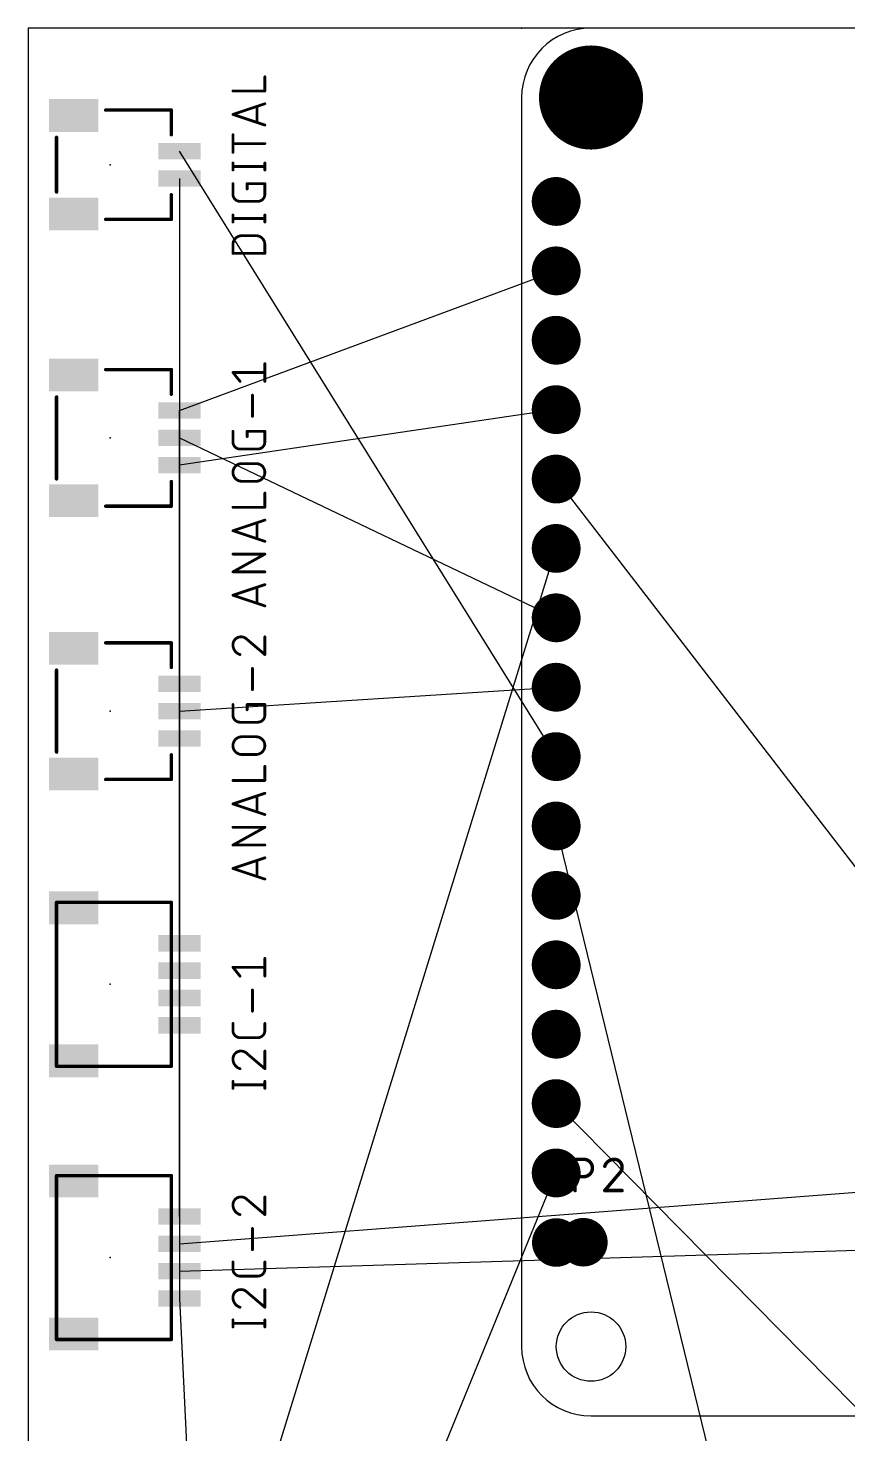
# Model space of a CAD drawing. Extents: x -1 to 61, y 0 to 80.
# Drawn here: x 0 to 30, y 28.5 to 80 of the extents above; entities that cross this region are included whole.
import ezdxf

# ---------------------------------------------------------------- set-up
doc = ezdxf.new("R2010")
doc.units = 0
for name, color, linetype in [('1', 12, 'CONTINUOUS'), ('17', 110, 'CONTINUOUS'), ('19', 53, 'CONTINUOUS'), ('20', 31, 'CONTINUOUS'), ('21', 253, 'CONTINUOUS'), ('23', 53, 'CONTINUOUS'), ('25', 253, 'CONTINUOUS'), ('51', 253, 'CONTINUOUS')]:
    doc.layers.add(name, color=color, linetype=linetype)

# ---------------------------------------------------------------- blocks, each defined once
blk = doc.blocks.new('RECT')
blk.add_solid([(-0.5, -0.5), (0.5, -0.5), (-0.5, 0.5), (0.5, 0.5)])
blk = doc.blocks.new('ROUNDP')
at = {"const_width": 0.5}
blk.add_lwpolyline([(0, -0.25, 1), (0, 0.25, 1), (0, -0.25)], format="xyb", dxfattribs=at)

msp = doc.modelspace()

# ---------------------------------------------------------------- linework, layer by layer
at = {"layer": '19'}
for p, q in [((19.32, 53.34), (5.54, 75.5)), ((5.54, 74.5), (5.54, 64)), ((5.54, 66), (19.32, 71.12)), ((19.32, 66.04), (5.54, 64)), ((5.54, 56), (5.54, 66)), ((19.33, 66.03), (19.32, 66.04)), ((5.54, 65), (19.32, 58.42)), ((5.54, 64), (5.54, 54)), ((53.63, 19), (19.32, 63.5)), ((6.37, 19), (19.32, 60.96)), ((5.54, 46.5), (5.54, 56)), ((5.54, 55), (19.32, 55.88)), ((5.54, 54), (5.54, 43.5)), ((29.05, 11), (19.32, 50.8)), ((5.54, 36.5), (5.54, 46.5)), ((5.54, 45.5), (5.54, 35.5)), ((5.54, 44.5), (5.54, 34.5)), ((5.54, 43.5), (5.54, 33.5)), ((56.27, 3.18), (19.32, 40.64)), ((5.54, 35.5), (39.64, 38.1)), ((8, 10.4), (19.32, 38.1)), ((5.54, 34.5), (39.64, 35.56)), ((5.54, 33.5), (6.37, 16.46))]:
    msp.add_line(p, q, dxfattribs=at)
at = {"layer": '20'}
for p, q in [((60, 80), (0, 80)), ((0, 80), (0, 0)), ((38.38, 80), (20.6, 80)), ((18.06, 77.46), (18.06, 31.74)), ((20.6, 29.2), (38.38, 29.2))]:
    msp.add_line(p, q, dxfattribs=at)
msp.add_circle((20.6, 31.74), 1.27, dxfattribs=at)
for centre, start, end in [((20.6, 77.46), 90, 180), ((20.6, 31.74), 180, 270)]:
    msp.add_arc(centre, 2.54, start, end, dxfattribs=at)
at = {"layer": '21', "const_width": 0.0635}
for points in [[(2.84, 77.0318, 1), (2.84, 76.9682)], [(5.2717, 77, 1), (5.2083, 77)], [(5.24, 76.9682, 1), (5.24, 77.0318)], [(1.0717, 76, 1), (1.0083, 76)], [(5.2083, 76.1, 1), (5.2717, 76.1)], [(1.0083, 74, 1), (1.0717, 74)], [(5.2717, 73.9, 1), (5.2083, 73.9)], [(2.84, 73.0318, 1), (2.84, 72.9682)], [(5.2083, 73, 1), (5.2717, 73)], [(5.24, 72.9682, 1), (5.24, 73.0318)], [(2.84, 67.5318, 1), (2.84, 67.4682)], [(5.2717, 67.5, 1), (5.2083, 67.5)], [(5.24, 67.4682, 1), (5.24, 67.5318)], [(1.0717, 66.5, 1), (1.0083, 66.5)], [(5.2083, 66.6, 1), (5.2717, 66.6)], [(1.0083, 63.5, 1), (1.0717, 63.5)], [(5.2717, 63.4, 1), (5.2083, 63.4)], [(2.84, 62.5318, 1), (2.84, 62.4682)], [(5.2083, 62.5, 1), (5.2717, 62.5)], [(5.24, 62.4682, 1), (5.24, 62.5318)], [(2.84, 57.5318, 1), (2.84, 57.4682)], [(5.2717, 57.5, 1), (5.2083, 57.5)], [(5.24, 57.4682, 1), (5.24, 57.5318)], [(5.2083, 56.6, 1), (5.2717, 56.6)], [(1.0717, 56.5, 1), (1.0083, 56.5)], [(1.0083, 53.5, 1), (1.0717, 53.5)], [(5.2717, 53.4, 1), (5.2083, 53.4)], [(2.84, 52.5318, 1), (2.84, 52.4682)], [(5.2083, 52.5, 1), (5.2717, 52.5)], [(5.24, 52.4682, 1), (5.24, 52.5318)], [(2.84, 48.0318, 1), (2.84, 47.9682)], [(5.2717, 48, 1), (5.2083, 48)], [(5.24, 47.9682, 1), (5.24, 48.0318)], [(1.0717, 47, 1), (1.0083, 47)], [(5.2083, 47.1, 1), (5.2717, 47.1)], [(1.0083, 43, 1), (1.0717, 43)], [(5.2717, 42.9, 1), (5.2083, 42.9)], [(2.84, 42.0318, 1), (2.84, 41.9682)], [(5.2083, 42, 1), (5.2717, 42)], [(5.24, 41.9682, 1), (5.24, 42.0318)], [(2.84, 38.0318, 1), (2.84, 37.9682)], [(5.2717, 38, 1), (5.2083, 38)], [(5.24, 37.9682, 1), (5.24, 38.0318)], [(1.0717, 37, 1), (1.0083, 37)], [(5.2083, 37.1, 1), (5.2717, 37.1)], [(1.0083, 33, 1), (1.0717, 33)], [(5.2717, 32.9, 1), (5.2083, 32.9)], [(2.84, 32.0318, 1), (2.84, 31.9683)], [(5.2083, 32, 1), (5.2717, 32)], [(5.24, 31.9683, 1), (5.24, 32.0318)]]:
    msp.add_lwpolyline(points, format="xyb", dxfattribs=at)
at = {"layer": '21', "const_width": 0.127}
for points in [[(2.84, 77), (5.24, 77)], [(5.24, 77), (5.24, 76.1)], [(1.04, 76), (1.04, 74)], [(5.24, 73), (5.24, 73.9)], [(2.84, 73), (5.24, 73)], [(2.84, 67.5), (5.24, 67.5)], [(5.24, 67.5), (5.24, 66.6)], [(1.04, 66.5), (1.04, 63.5)], [(5.24, 62.5), (5.24, 63.4)], [(2.84, 62.5), (5.24, 62.5)], [(2.84, 57.5), (5.24, 57.5)], [(5.24, 57.5), (5.24, 56.6)], [(1.04, 56.5), (1.04, 53.5)], [(5.24, 52.5), (5.24, 53.4)], [(2.84, 52.5), (5.24, 52.5)], [(2.84, 48), (5.24, 48)], [(5.24, 48), (5.24, 47.1)], [(1.04, 47), (1.04, 43)], [(5.24, 42), (5.24, 42.9)], [(2.84, 42), (5.24, 42)], [(2.84, 38), (5.24, 38)], [(5.24, 38), (5.24, 37.1)], [(1.04, 37), (1.04, 33)], [(5.24, 32), (5.24, 32.9)], [(2.84, 32), (5.24, 32)]]:
    msp.add_lwpolyline(points, dxfattribs=at)
at = {"layer": '23'}
for p in [(18.06, 80), (3, 75), (3, 65), (19.32, 55.88), (3, 55), (3, 45), (20.32, 35.56), (3, 35)]:
    msp.add_point(p, dxfattribs=at)
at = {"layer": '25'}
for points, const_width in [([(8.6642, 77.6999), (8.6642, 78.2192)], 0.1016), ([(7.4958, 77.6999), (8.6642, 77.6999)], 0.1016), ([(7.4958, 76.8411), (8.6642, 77.2306)], 0.1016), ([(8.3721, 77.1332), (8.3721, 76.549)], 0.1016), ([(8.6642, 76.4516), (7.4958, 76.8411)], 0.1016), ([(7.4958, 75.4498), (7.4958, 76.0989)], 0.1016), ([(8.6642, 75.7743), (7.4958, 75.7743)], 0.1016), ([(7.4958, 74.8063), (7.4958, 75.0659)], 0.1016), ([(7.4958, 74.9361), (8.6642, 74.9361)], 0.1016), ([(8.6642, 74.8063), (8.6642, 75.0659)], 0.1016), ([(7.4958, 73.9187), (7.4958, 74.3082)], 0.1016), ([(8.0151, 74.1134), (8.0151, 74.3082)], 0.1016), ([(8.0151, 74.3082), (8.6642, 74.3082)], 0.1016), ([(8.6642, 74.3082), (8.6642, 73.9187)], 0.1016), ([(8.4046, 73.6591), (7.7554, 73.6591)], 0.1016), ([(7.4958, 72.9013), (7.4958, 73.1609)], 0.1016), ([(7.4958, 73.0311), (8.6642, 73.0311)], 0.1016), ([(8.6642, 72.9013), (8.6642, 73.1609)], 0.1016), ([(7.4958, 71.7541), (7.4958, 72.0786)], 0.1016), ([(7.8204, 72.4032), (8.3396, 72.4032)], 0.1016), ([(8.6642, 72.0786), (8.6642, 71.7541)], 0.1016), ([(8.6642, 71.7541), (7.4958, 71.7541)], 0.1016), ([(7.7554, 67.0701), (7.4958, 67.3946)], 0.1016), ([(7.4958, 67.3946), (8.6642, 67.3946)], 0.1016), ([(8.6642, 67.0701), (8.6642, 67.7192)], 0.1016), ([(8.2098, 65.786), (8.2098, 66.5649)], 0.1016), ([(7.4958, 64.8532), (7.4958, 65.2427)], 0.1016), ([(8.0151, 65.048), (8.0151, 65.2427)], 0.1016), ([(8.0151, 65.2427), (8.6642, 65.2427)], 0.1016), ([(8.6642, 65.2427), (8.6642, 64.8532)], 0.1016), ([(8.4046, 64.5936), (7.7554, 64.5936)], 0.1016), ([(7.8204, 64.0616), (8.3396, 64.0616)], 0.1016), ([(8.3396, 63.4125), (7.8204, 63.4125)], 0.1016), ([(8.6642, 62.4623), (8.6642, 62.9815)], 0.1016), ([(7.4958, 62.4623), (8.6642, 62.4623)], 0.1016), ([(7.4958, 61.6035), (8.6642, 61.9929)], 0.1016), ([(8.3721, 61.8956), (8.3721, 61.3114)], 0.1016), ([(8.6642, 61.214), (7.4958, 61.6035)], 0.1016), ([(7.4958, 60.0978), (8.6642, 60.7469)], 0.1016), ([(8.6642, 60.7469), (7.4958, 60.7469)], 0.1016), ([(8.6642, 60.0978), (7.4958, 60.0978)], 0.1016), ([(7.4958, 59.2413), (8.6642, 59.6307)], 0.1016), ([(8.6642, 58.8518), (7.4958, 59.2413)], 0.1016), ([(8.3721, 59.5334), (8.3721, 58.9492)], 0.1016), ([(8.0151, 57.6218), (8.6642, 57.0701)], 0.1016), ([(8.6642, 57.0701), (8.6642, 57.7192)], 0.1016), ([(8.2098, 55.786), (8.2098, 56.5649)], 0.1016), ([(7.4958, 54.8532), (7.4958, 55.2427)], 0.1016), ([(8.0151, 55.048), (8.0151, 55.2427)], 0.1016), ([(8.0151, 55.2427), (8.6642, 55.2427)], 0.1016), ([(8.6642, 55.2427), (8.6642, 54.8532)], 0.1016), ([(8.4046, 54.5936), (7.7554, 54.5936)], 0.1016), ([(7.8204, 54.0616), (8.3396, 54.0616)], 0.1016), ([(8.3396, 53.4125), (7.8204, 53.4125)], 0.1016), ([(8.6642, 52.4623), (8.6642, 52.9815)], 0.1016), ([(7.4958, 52.4623), (8.6642, 52.4623)], 0.1016), ([(7.4958, 51.6035), (8.6642, 51.9929)], 0.1016), ([(8.6642, 51.214), (7.4958, 51.6035)], 0.1016), ([(8.3721, 51.8956), (8.3721, 51.3114)], 0.1016), ([(7.4958, 50.0978), (8.6642, 50.7469)], 0.1016), ([(8.6642, 50.7469), (7.4958, 50.7469)], 0.1016), ([(8.6642, 50.0978), (7.4958, 50.0978)], 0.1016), ([(7.4958, 49.2413), (8.6642, 49.6307)], 0.1016), ([(8.3721, 49.5334), (8.3721, 48.9492)], 0.1016), ([(8.6642, 48.8518), (7.4958, 49.2413)], 0.1016), ([(8.6642, 45.3001), (8.6642, 45.9492)], 0.1016), ([(7.7554, 45.3001), (7.4958, 45.6246)], 0.1016), ([(7.4958, 45.6246), (8.6642, 45.6246)], 0.1016), ([(8.2098, 44.016), (8.2098, 44.7949)], 0.1016), ([(7.4958, 43.3085), (7.4958, 43.5682)], 0.1016), ([(8.6642, 43.5682), (8.6642, 43.3085)], 0.1016), ([(8.4046, 43.0489), (7.7554, 43.0489)], 0.1016), ([(8.0151, 42.4609), (8.6642, 41.9092)], 0.1016), ([(8.6642, 41.9092), (8.6642, 42.5583)], 0.1016), ([(7.4958, 41.1895), (7.4958, 41.4492)], 0.1016), ([(7.4958, 41.3194), (8.6642, 41.3194)], 0.1016), ([(8.6642, 41.1895), (8.6642, 41.4492)], 0.1016), ([(19.4183, 38.5953), (19.4183, 37.7063)], 0.127), ([(20.0163, 37.4523), (20.0163, 38.5953)], 0.127), ([(20.0163, 38.5953), (20.3338, 38.5953)], 0.127), ([(21.6419, 38.0873), (21.1022, 37.4523)], 0.127), ([(20.3338, 37.9603), (20.0163, 37.9603)], 0.127), ([(8.0151, 37.1218), (8.6642, 36.5701)], 0.1016), ([(8.6642, 36.5701), (8.6642, 37.2192)], 0.1016), ([(19.1643, 37.4523), (19.0373, 37.4523)], 0.127), ([(21.1022, 37.4523), (21.7372, 37.4523)], 0.127), ([(8.2098, 35.286), (8.2098, 36.0649)], 0.1016), ([(7.4958, 34.5785), (7.4958, 34.8382)], 0.1016), ([(8.6642, 34.8382), (8.6642, 34.5785)], 0.1016), ([(8.4046, 34.3189), (7.7554, 34.3189)], 0.1016), ([(8.0151, 33.7309), (8.6642, 33.1792)], 0.1016), ([(8.6642, 33.1792), (8.6642, 33.8283)], 0.1016), ([(7.4958, 32.4595), (7.4958, 32.7192)], 0.1016), ([(7.4958, 32.5894), (8.6642, 32.5894)], 0.1016), ([(8.6642, 32.4595), (8.6642, 32.7192)], 0.1016)]:
    msp.add_lwpolyline(points, dxfattribs=dict(at, const_width=const_width))
for points, const_width in [([(8.6896, 78.2192, 1), (8.6388, 78.2192)], 0.0508), ([(7.4958, 77.7253, 1), (7.4958, 77.6745)], 0.0508), ([(8.6388, 77.6999, 1), (8.6896, 77.6999)], 0.0508), ([(8.6642, 77.6745, 1), (8.6642, 77.7253)], 0.0508), ([(8.3975, 77.1332, 1), (8.3467, 77.1332)], 0.0508), ([(8.6722, 77.2065, 1), (8.6562, 77.2547)], 0.0508), ([(7.5038, 76.8652, 1), (7.4878, 76.817)], 0.0508), ([(7.4878, 76.8652, 1), (7.5038, 76.817)], 0.0508), ([(8.3467, 76.549, 1), (8.3975, 76.549)], 0.0508), ([(8.6562, 76.4275, 1), (8.6722, 76.4757)], 0.0508), ([(7.5212, 76.0989, 1), (7.4704, 76.0989)], 0.0508), ([(7.4958, 75.7997, 1), (7.4958, 75.7489)], 0.0508), ([(8.6642, 75.7489, 1), (8.6642, 75.7997)], 0.0508), ([(7.4704, 75.4498, 1), (7.5212, 75.4498)], 0.0508), ([(7.5212, 75.0659, 1), (7.4704, 75.0659)], 0.0508), ([(7.4958, 74.9615, 1), (7.4958, 74.9107)], 0.0508), ([(7.4704, 74.8063, 1), (7.5212, 74.8063)], 0.0508), ([(8.6896, 75.0659, 1), (8.6388, 75.0659)], 0.0508), ([(8.6388, 74.8063, 1), (8.6896, 74.8063)], 0.0508), ([(8.6642, 74.9107, 1), (8.6642, 74.9615)], 0.0508), ([(7.5212, 74.3082, 1), (7.4704, 74.3082)], 0.0508), ([(8.0405, 74.3082, 1), (7.9897, 74.3082)], 0.0508), ([(8.0151, 74.3336, 1), (8.0151, 74.2828)], 0.0508), ([(7.9897, 74.1134, 1), (8.0405, 74.1134)], 0.0508), ([(8.6896, 74.3082, 1), (8.6388, 74.3082)], 0.0508), ([(8.6642, 74.2828, 1), (8.6642, 74.3336)], 0.0508), ([(7.4958, 73.9187, 0.4142), (7.7554, 73.6591)], 0.1016), ([(7.5212, 73.9187, 1), (7.4704, 73.9187)], 0.0508), ([(7.4704, 73.9187, 1), (7.5212, 73.9187)], 0.0508), ([(7.7554, 73.6845, 1), (7.7554, 73.6337)], 0.0508), ([(7.7554, 73.6337, 1), (7.7554, 73.6845)], 0.0508), ([(8.4046, 73.6591, 0.4142), (8.6642, 73.9187)], 0.1016), ([(8.4046, 73.6845, 1), (8.4046, 73.6337)], 0.0508), ([(8.4046, 73.6337, 1), (8.4046, 73.6845)], 0.0508), ([(8.6896, 73.9187, 1), (8.6388, 73.9187)], 0.0508), ([(8.6388, 73.9187, 1), (8.6896, 73.9187)], 0.0508), ([(7.5212, 73.1609, 1), (7.4704, 73.1609)], 0.0508), ([(7.4958, 73.0565, 1), (7.4958, 73.0057)], 0.0508), ([(8.6896, 73.1609, 1), (8.6388, 73.1609)], 0.0508), ([(8.6642, 73.0057, 1), (8.6642, 73.0565)], 0.0508), ([(7.4704, 72.9013, 1), (7.5212, 72.9013)], 0.0508), ([(8.6388, 72.9013, 1), (8.6896, 72.9013)], 0.0508), ([(7.8204, 72.4032, 0.4142), (7.4958, 72.0786)], 0.1016), ([(7.5212, 72.0786, 1), (7.4704, 72.0786)], 0.0508), ([(7.4704, 72.0786, 1), (7.5212, 72.0786)], 0.0508), ([(7.8204, 72.4286, 1), (7.8204, 72.3778)], 0.0508), ([(7.8204, 72.3778, 1), (7.8204, 72.4286)], 0.0508), ([(8.6642, 72.0786, 0.4142), (8.3396, 72.4032)], 0.1016), ([(8.3396, 72.4286, 1), (8.3396, 72.3778)], 0.0508), ([(8.3396, 72.3778, 1), (8.3396, 72.4286)], 0.0508), ([(8.6896, 72.0786, 1), (8.6388, 72.0786)], 0.0508), ([(8.6388, 72.0786, 1), (8.6896, 72.0786)], 0.0508), ([(7.4958, 71.7795, 1), (7.4958, 71.7287)], 0.0508), ([(7.4704, 71.7541, 1), (7.5212, 71.7541)], 0.0508), ([(8.6388, 71.7541, 1), (8.6896, 71.7541)], 0.0508), ([(8.6642, 71.7287, 1), (8.6642, 71.7795)], 0.0508), ([(7.5156, 67.4105, 1), (7.476, 67.3788)], 0.0508), ([(7.4958, 67.42, 1), (7.4958, 67.3692)], 0.0508), ([(8.6896, 67.7192, 1), (8.6388, 67.7192)], 0.0508), ([(8.6642, 67.3692, 1), (8.6642, 67.42)], 0.0508), ([(7.7356, 67.0542, 1), (7.7753, 67.086)], 0.0508), ([(8.6388, 67.0701, 1), (8.6896, 67.0701)], 0.0508), ([(8.2352, 66.5649, 1), (8.1844, 66.5649)], 0.0508), ([(8.1844, 65.786, 1), (8.2352, 65.786)], 0.0508), ([(7.5212, 65.2427, 1), (7.4704, 65.2427)], 0.0508), ([(7.4958, 64.8532, 0.4142), (7.7554, 64.5936)], 0.1016), ([(7.5212, 64.8532, 1), (7.4704, 64.8532)], 0.0508), ([(7.4704, 64.8532, 1), (7.5212, 64.8532)], 0.0508), ([(8.0405, 65.2427, 1), (7.9897, 65.2427)], 0.0508), ([(8.0151, 65.2681, 1), (8.0151, 65.2173)], 0.0508), ([(7.9897, 65.048, 1), (8.0405, 65.048)], 0.0508), ([(8.4046, 64.5936, 0.4142), (8.6642, 64.8532)], 0.1016), ([(8.6896, 65.2427, 1), (8.6388, 65.2427)], 0.0508), ([(8.6896, 64.8532, 1), (8.6388, 64.8532)], 0.0508), ([(8.6388, 64.8532, 1), (8.6896, 64.8532)], 0.0508), ([(8.6642, 65.2173, 1), (8.6642, 65.2681)], 0.0508), ([(7.7554, 64.619, 1), (7.7554, 64.5682)], 0.0508), ([(7.7554, 64.5682, 1), (7.7554, 64.619)], 0.0508), ([(8.4046, 64.619, 1), (8.4046, 64.5682)], 0.0508), ([(8.4046, 64.5682, 1), (8.4046, 64.619)], 0.0508), ([(7.8204, 64.0616, 1), (7.8204, 63.4125)], 0.1016), ([(7.8204, 64.087, 1), (7.8204, 64.0362)], 0.0508), ([(7.8204, 64.0362, 1), (7.8204, 64.087)], 0.0508), ([(8.3396, 63.4125, 1), (8.3396, 64.0616)], 0.1016), ([(8.3396, 64.087, 1), (8.3396, 64.0362)], 0.0508), ([(8.3396, 64.0362, 1), (8.3396, 64.087)], 0.0508), ([(7.8204, 63.4379, 1), (7.8204, 63.3871)], 0.0508), ([(7.8204, 63.3871, 1), (7.8204, 63.4379)], 0.0508), ([(8.3396, 63.4379, 1), (8.3396, 63.3871)], 0.0508), ([(8.3396, 63.3871, 1), (8.3396, 63.4379)], 0.0508), ([(8.6896, 62.9815, 1), (8.6388, 62.9815)], 0.0508), ([(7.4958, 62.4877, 1), (7.4958, 62.4369)], 0.0508), ([(8.6388, 62.4623, 1), (8.6896, 62.4623)], 0.0508), ([(8.6642, 62.4369, 1), (8.6642, 62.4877)], 0.0508), ([(8.3975, 61.8956, 1), (8.3467, 61.8956)], 0.0508), ([(8.6722, 61.9688, 1), (8.6562, 62.017)], 0.0508), ([(7.5038, 61.6275, 1), (7.4878, 61.5794)], 0.0508), ([(7.4878, 61.6275, 1), (7.5038, 61.5794)], 0.0508), ([(8.3467, 61.3114, 1), (8.3975, 61.3114)], 0.0508), ([(8.6562, 61.1899, 1), (8.6722, 61.2381)], 0.0508), ([(7.4958, 60.7723, 1), (7.4958, 60.7215)], 0.0508), ([(8.6765, 60.7247, 1), (8.6519, 60.7691)], 0.0508), ([(8.6642, 60.7215, 1), (8.6642, 60.7723)], 0.0508), ([(7.4958, 60.1232, 1), (7.4958, 60.0724)], 0.0508), ([(7.4835, 60.12, 1), (7.5081, 60.0756)], 0.0508), ([(8.6642, 60.0724, 1), (8.6642, 60.1232)], 0.0508), ([(7.5038, 59.2654, 1), (7.4878, 59.2172)], 0.0508), ([(7.4878, 59.2654, 1), (7.5038, 59.2172)], 0.0508), ([(8.3975, 59.5334, 1), (8.3467, 59.5334)], 0.0508), ([(8.6722, 59.6066, 1), (8.6562, 59.6548)], 0.0508), ([(8.3467, 58.9492, 1), (8.3975, 58.9492)], 0.0508), ([(8.6562, 58.8277, 1), (8.6722, 58.8759)], 0.0508), ([(7.7879, 57.7192, 0.4142), (7.4958, 57.4271)], 0.1016), ([(8.0151, 57.6218, 0.2053), (7.7879, 57.7192)], 0.1016), ([(7.7879, 57.7446, 1), (7.7879, 57.6938)], 0.0508), ([(7.7879, 57.6938, 1), (7.7879, 57.7446)], 0.0508), ([(8.0315, 57.6412, 1), (7.9986, 57.6025)], 0.0508), ([(7.9967, 57.6043, 1), (8.0335, 57.6394)], 0.0508), ([(8.6896, 57.7192, 1), (8.6388, 57.7192)], 0.0508), ([(7.4958, 57.4271, 0.3252), (7.7554, 57.0701)], 0.1016), ([(7.5212, 57.4271, 1), (7.4704, 57.4271)], 0.0508), ([(7.4704, 57.4271, 1), (7.5212, 57.4271)], 0.0508), ([(7.7476, 57.0459, 1), (7.7633, 57.0943)], 0.0508), ([(8.2352, 56.5649, 1), (8.1844, 56.5649)], 0.0508), ([(8.6388, 57.0701, 1), (8.6896, 57.0701)], 0.0508), ([(8.6477, 57.0507, 1), (8.6807, 57.0894)], 0.0508), ([(8.1844, 55.786, 1), (8.2352, 55.786)], 0.0508), ([(7.5212, 55.2427, 1), (7.4704, 55.2427)], 0.0508), ([(8.0405, 55.2427, 1), (7.9897, 55.2427)], 0.0508), ([(8.0151, 55.2681, 1), (8.0151, 55.2173)], 0.0508), ([(7.9897, 55.048, 1), (8.0405, 55.048)], 0.0508), ([(8.6896, 55.2427, 1), (8.6388, 55.2427)], 0.0508), ([(8.6642, 55.2173, 1), (8.6642, 55.2681)], 0.0508), ([(7.4958, 54.8532, 0.4142), (7.7554, 54.5936)], 0.1016), ([(7.5212, 54.8532, 1), (7.4704, 54.8532)], 0.0508), ([(7.4704, 54.8532, 1), (7.5212, 54.8532)], 0.0508), ([(7.7554, 54.619, 1), (7.7554, 54.5682)], 0.0508), ([(7.7554, 54.5682, 1), (7.7554, 54.619)], 0.0508), ([(8.4046, 54.5936, 0.4142), (8.6642, 54.8532)], 0.1016), ([(8.4046, 54.619, 1), (8.4046, 54.5682)], 0.0508), ([(8.4046, 54.5682, 1), (8.4046, 54.619)], 0.0508), ([(8.6896, 54.8532, 1), (8.6388, 54.8532)], 0.0508), ([(8.6388, 54.8532, 1), (8.6896, 54.8532)], 0.0508), ([(7.8204, 54.0616, 1), (7.8204, 53.4125)], 0.1016), ([(7.8204, 54.087, 1), (7.8204, 54.0362)], 0.0508), ([(7.8204, 54.0362, 1), (7.8204, 54.087)], 0.0508), ([(8.3396, 53.4125, 1), (8.3396, 54.0616)], 0.1016), ([(8.3396, 54.087, 1), (8.3396, 54.0362)], 0.0508), ([(8.3396, 54.0362, 1), (8.3396, 54.087)], 0.0508), ([(7.8204, 53.4379, 1), (7.8204, 53.3871)], 0.0508), ([(7.8204, 53.3871, 1), (7.8204, 53.4379)], 0.0508), ([(8.3396, 53.4379, 1), (8.3396, 53.3871)], 0.0508), ([(8.3396, 53.3871, 1), (8.3396, 53.4379)], 0.0508), ([(8.6896, 52.9815, 1), (8.6388, 52.9815)], 0.0508), ([(7.4958, 52.4877, 1), (7.4958, 52.4369)], 0.0508), ([(8.6388, 52.4623, 1), (8.6896, 52.4623)], 0.0508), ([(8.6642, 52.4369, 1), (8.6642, 52.4877)], 0.0508), ([(8.6722, 51.9688, 1), (8.6562, 52.017)], 0.0508), ([(7.5038, 51.6275, 1), (7.4878, 51.5794)], 0.0508), ([(7.4878, 51.6275, 1), (7.5038, 51.5794)], 0.0508), ([(8.3975, 51.8956, 1), (8.3467, 51.8956)], 0.0508), ([(8.3467, 51.3114, 1), (8.3975, 51.3114)], 0.0508), ([(8.6562, 51.1899, 1), (8.6722, 51.2381)], 0.0508), ([(7.4958, 50.7723, 1), (7.4958, 50.7215)], 0.0508), ([(8.6765, 50.7247, 1), (8.6519, 50.7691)], 0.0508), ([(8.6642, 50.7215, 1), (8.6642, 50.7723)], 0.0508), ([(7.4958, 50.1232, 1), (7.4958, 50.0724)], 0.0508), ([(7.4835, 50.12, 1), (7.5081, 50.0756)], 0.0508), ([(8.6642, 50.0724, 1), (8.6642, 50.1232)], 0.0508), ([(8.3975, 49.5334, 1), (8.3467, 49.5334)], 0.0508), ([(8.6722, 49.6066, 1), (8.6562, 49.6548)], 0.0508), ([(7.5038, 49.2654, 1), (7.4878, 49.2172)], 0.0508), ([(7.4878, 49.2654, 1), (7.5038, 49.2172)], 0.0508), ([(8.3467, 48.9492, 1), (8.3975, 48.9492)], 0.0508), ([(8.6562, 48.8277, 1), (8.6722, 48.8759)], 0.0508), ([(8.6896, 45.9492, 1), (8.6388, 45.9492)], 0.0508), ([(7.5156, 45.6405, 1), (7.476, 45.6088)], 0.0508), ([(7.4958, 45.65, 1), (7.4958, 45.5992)], 0.0508), ([(7.7356, 45.2842, 1), (7.7753, 45.316)], 0.0508), ([(8.6388, 45.3001, 1), (8.6896, 45.3001)], 0.0508), ([(8.6642, 45.5992, 1), (8.6642, 45.65)], 0.0508), ([(8.2352, 44.7949, 1), (8.1844, 44.7949)], 0.0508), ([(8.1844, 44.016, 1), (8.2352, 44.016)], 0.0508), ([(7.5212, 43.5682, 1), (7.4704, 43.5682)], 0.0508), ([(7.4958, 43.3085, 0.4142), (7.7554, 43.0489)], 0.1016), ([(7.5212, 43.3085, 1), (7.4704, 43.3085)], 0.0508), ([(7.4704, 43.3085, 1), (7.5212, 43.3085)], 0.0508), ([(8.4046, 43.0489, 0.4142), (8.6642, 43.3085)], 0.1016), ([(8.6896, 43.5682, 1), (8.6388, 43.5682)], 0.0508), ([(8.6896, 43.3085, 1), (8.6388, 43.3085)], 0.0508), ([(8.6388, 43.3085, 1), (8.6896, 43.3085)], 0.0508), ([(7.7554, 43.0743, 1), (7.7554, 43.0235)], 0.0508), ([(7.7554, 43.0235, 1), (7.7554, 43.0743)], 0.0508), ([(8.4046, 43.0743, 1), (8.4046, 43.0235)], 0.0508), ([(8.4046, 43.0235, 1), (8.4046, 43.0743)], 0.0508), ([(7.7879, 42.5583, 0.4142), (7.4958, 42.2662)], 0.1016), ([(7.4958, 42.2662, 0.3252), (7.7554, 41.9092)], 0.1016), ([(7.5212, 42.2662, 1), (7.4704, 42.2662)], 0.0508), ([(7.4704, 42.2662, 1), (7.5212, 42.2662)], 0.0508), ([(8.0151, 42.4609, 0.2053), (7.7879, 42.5583)], 0.1016), ([(7.7879, 42.5837, 1), (7.7879, 42.5329)], 0.0508), ([(7.7879, 42.5329, 1), (7.7879, 42.5837)], 0.0508), ([(8.0315, 42.4803, 1), (7.9986, 42.4416)], 0.0508), ([(7.9967, 42.4434, 1), (8.0335, 42.4785)], 0.0508), ([(8.6896, 42.5583, 1), (8.6388, 42.5583)], 0.0508), ([(7.7476, 41.885, 1), (7.7633, 41.9334)], 0.0508), ([(8.6388, 41.9092, 1), (8.6896, 41.9092)], 0.0508), ([(8.6477, 41.8898, 1), (8.6807, 41.9285)], 0.0508), ([(7.5212, 41.4492, 1), (7.4704, 41.4492)], 0.0508), ([(7.4958, 41.3447, 1), (7.4958, 41.294)], 0.0508), ([(7.4704, 41.1895, 1), (7.5212, 41.1895)], 0.0508), ([(8.6896, 41.4492, 1), (8.6388, 41.4492)], 0.0508), ([(8.6388, 41.1895, 1), (8.6896, 41.1895)], 0.0508), ([(8.6642, 41.294, 1), (8.6642, 41.3447)], 0.0508), ([(19.4501, 38.5953, 1), (19.3866, 38.5953)], 0.0635), ([(20.0163, 38.6271, 1), (20.0163, 38.5635)], 0.0635), ([(20.0481, 38.5953, 1), (19.9846, 38.5953)], 0.0635), ([(20.3338, 38.6271, 1), (20.3338, 38.5635)], 0.0635), ([(20.3338, 37.9603, 1), (20.3338, 38.5953)], 0.127), ([(20.3338, 38.5635, 1), (20.3338, 38.6271)], 0.0635), ([(21.4514, 38.5953, 0.3252), (21.1022, 38.3413)], 0.127), ([(21.4514, 38.6271, 1), (21.4514, 38.5635)], 0.0635), ([(21.7372, 38.3096, 0.4142), (21.4514, 38.5953)], 0.127), ([(21.4514, 38.5635, 1), (21.4514, 38.6271)], 0.0635), ([(21.072, 38.3511, 1), (21.1324, 38.3315)], 0.0635), ([(21.6419, 38.0873, 0.2053), (21.7372, 38.3096)], 0.127), ([(21.62, 38.1103, 1), (21.6638, 38.0643)], 0.0635), ([(21.6661, 38.0667, 1), (21.6177, 38.1079)], 0.0635), ([(21.7689, 38.3096, 1), (21.7054, 38.3095)], 0.0635), ([(21.7054, 38.3096, 1), (21.7689, 38.3096)], 0.0635), ([(19.1643, 37.4523, 0.4142), (19.4183, 37.7063)], 0.127), ([(19.4501, 37.7063, 1), (19.3866, 37.7063)], 0.0635), ([(19.3866, 37.7063, 1), (19.4501, 37.7063)], 0.0635), ([(20.0163, 37.9921, 1), (20.0163, 37.9286)], 0.0635), ([(20.3338, 37.9921, 1), (20.3338, 37.9286)], 0.0635), ([(20.3338, 37.9286, 1), (20.3338, 37.9921)], 0.0635), ([(7.7879, 37.2192, 0.4142), (7.4958, 36.9271)], 0.1016), ([(8.0151, 37.1218, 0.2053), (7.7879, 37.2192)], 0.1016), ([(7.7879, 37.2446, 1), (7.7879, 37.1938)], 0.0508), ([(7.7879, 37.1938, 1), (7.7879, 37.2446)], 0.0508), ([(8.0315, 37.1412, 1), (7.9986, 37.1025)], 0.0508), ([(7.9967, 37.1043, 1), (8.0335, 37.1394)], 0.0508), ([(8.6896, 37.2192, 1), (8.6388, 37.2192)], 0.0508), ([(19.0373, 37.4841, 1), (19.0373, 37.4205)], 0.0635), ([(19.1643, 37.4841, 1), (19.1643, 37.4205)], 0.0635), ([(19.1643, 37.4205, 1), (19.1643, 37.4841)], 0.0635), ([(19.9846, 37.4523, 1), (20.0481, 37.4523)], 0.0635), ([(21.1022, 37.4841, 1), (21.1022, 37.4205)], 0.0635), ([(21.078, 37.4729, 1), (21.1264, 37.4317)], 0.0635), ([(21.7372, 37.4205, 1), (21.7372, 37.4841)], 0.0635), ([(7.4958, 36.9271, 0.3252), (7.7554, 36.5701)], 0.1016), ([(7.5212, 36.9271, 1), (7.4704, 36.9271)], 0.0508), ([(7.4704, 36.9271, 1), (7.5212, 36.9271)], 0.0508), ([(7.7476, 36.5459, 1), (7.7633, 36.5943)], 0.0508), ([(8.6388, 36.5701, 1), (8.6896, 36.5701)], 0.0508), ([(8.6477, 36.5507, 1), (8.6807, 36.5894)], 0.0508), ([(8.2352, 36.0649, 1), (8.1844, 36.0649)], 0.0508), ([(8.1844, 35.286, 1), (8.2352, 35.286)], 0.0508), ([(7.5212, 34.8382, 1), (7.4704, 34.8382)], 0.0508), ([(7.4958, 34.5785, 0.4142), (7.7554, 34.3189)], 0.1016), ([(7.5212, 34.5785, 1), (7.4704, 34.5785)], 0.0508), ([(7.4704, 34.5785, 1), (7.5212, 34.5785)], 0.0508), ([(8.4046, 34.3189, 0.4142), (8.6642, 34.5785)], 0.1016), ([(8.6896, 34.8382, 1), (8.6388, 34.8382)], 0.0508), ([(8.6896, 34.5785, 1), (8.6388, 34.5785)], 0.0508), ([(8.6388, 34.5785, 1), (8.6896, 34.5785)], 0.0508), ([(7.7554, 34.3443, 1), (7.7554, 34.2935)], 0.0508), ([(7.7554, 34.2935, 1), (7.7554, 34.3443)], 0.0508), ([(8.4046, 34.3443, 1), (8.4046, 34.2935)], 0.0508), ([(8.4046, 34.2935, 1), (8.4046, 34.3443)], 0.0508), ([(7.7879, 33.8283, 0.4142), (7.4958, 33.5362)], 0.1016), ([(7.4958, 33.5362, 0.3252), (7.7554, 33.1792)], 0.1016), ([(7.5212, 33.5362, 1), (7.4704, 33.5362)], 0.0508), ([(7.4704, 33.5362, 1), (7.5212, 33.5362)], 0.0508), ([(8.0151, 33.7309, 0.2053), (7.7879, 33.8283)], 0.1016), ([(7.7879, 33.8537, 1), (7.7879, 33.8029)], 0.0508), ([(7.7879, 33.8029, 1), (7.7879, 33.8537)], 0.0508), ([(8.0315, 33.7503, 1), (7.9986, 33.7116)], 0.0508), ([(7.9967, 33.7134, 1), (8.0335, 33.7485)], 0.0508), ([(8.6896, 33.8283, 1), (8.6388, 33.8283)], 0.0508), ([(7.7476, 33.155, 1), (7.7633, 33.2034)], 0.0508), ([(8.6388, 33.1792, 1), (8.6896, 33.1792)], 0.0508), ([(8.6477, 33.1598, 1), (8.6807, 33.1985)], 0.0508), ([(7.5212, 32.7192, 1), (7.4704, 32.7192)], 0.0508), ([(7.4958, 32.6148, 1), (7.4958, 32.564)], 0.0508), ([(7.4704, 32.4595, 1), (7.5212, 32.4595)], 0.0508), ([(8.6896, 32.7192, 1), (8.6388, 32.7192)], 0.0508), ([(8.6388, 32.4595, 1), (8.6896, 32.4595)], 0.0508), ([(8.6642, 32.564, 1), (8.6642, 32.6148)], 0.0508)]:
    msp.add_lwpolyline(points, format="xyb", dxfattribs=dict(at, const_width=const_width))
at = {"layer": '51', "const_width": 0.127}
for points in [[(1.04, 48), (1.04, 42)], [(5.24, 48), (1.04, 48)], [(5.24, 42), (5.24, 48)], [(1.04, 42), (5.24, 42)], [(1.04, 38), (1.04, 32)], [(5.24, 38), (1.04, 38)], [(5.24, 32), (5.24, 38)], [(1.04, 32), (5.24, 32)]]:
    msp.add_lwpolyline(points, dxfattribs=at)
at = {"layer": '51', "const_width": 0.0635}
for points in [[(1.04, 48.0318, 1), (1.04, 47.9682)], [(1.0717, 48, 1), (1.0083, 48)], [(5.2717, 48, 1), (5.2083, 48)], [(5.24, 47.9682, 1), (5.24, 48.0318)], [(1.04, 42.0318, 1), (1.04, 41.9682)], [(1.0083, 42, 1), (1.0717, 42)], [(5.2083, 42, 1), (5.2717, 42)], [(5.24, 41.9682, 1), (5.24, 42.0318)], [(1.04, 38.0318, 1), (1.04, 37.9682)], [(1.0717, 38, 1), (1.0083, 38)], [(5.2717, 38, 1), (5.2083, 38)], [(5.24, 37.9682, 1), (5.24, 38.0318)], [(1.04, 32.0318, 1), (1.04, 31.9683)], [(1.0083, 32, 1), (1.0717, 32)], [(5.2083, 32, 1), (5.2717, 32)], [(5.24, 31.9683, 1), (5.24, 32.0318)]]:
    msp.add_lwpolyline(points, format="xyb", dxfattribs=at)

# ---------------------------------------------------------------- block references
at = {"layer": '1', "xscale": 1.8, "yscale": 1.2}
for p in [(1.665, 76.8), (1.665, 73.2), (1.665, 67.3), (1.665, 62.7), (1.665, 57.3), (1.665, 52.7), (1.665, 47.8), (1.665, 42.2), (1.665, 37.8), (1.665, 32.2)]:
    msp.add_blockref('RECT', p, dxfattribs=at)
at = {"layer": '1', "xscale": 0.6, "yscale": 1.55, "rotation": 270}
for p in [(5.54, 75.5), (5.54, 74.5), (5.54, 66), (5.54, 65), (5.54, 64), (5.54, 56), (5.54, 55), (5.54, 54), (5.54, 46.5), (5.54, 45.5), (5.54, 44.5), (5.54, 43.5), (5.54, 36.5), (5.54, 35.5), (5.54, 34.5), (5.54, 33.5)]:
    msp.add_blockref('RECT', p, dxfattribs=at)
at = {"layer": '17', "rotation": 270}
for p, xscale, yscale in [((20.6, 77.46), 3.81, 3.81), ((20.6, 77.46), 3.81, 3.81), ((19.33, 73.65), 1.778, 1.778), ((19.33, 73.65), 1.778, 1.778), ((19.33, 71.11), 1.778, 1.778), ((19.33, 71.11), 1.778, 1.778), ((19.33, 68.57), 1.778, 1.778), ((19.33, 68.57), 1.778, 1.778), ((19.33, 66.03), 1.778, 1.778), ((19.33, 66.03), 1.778, 1.778), ((19.33, 63.49), 1.778, 1.778), ((19.33, 63.49), 1.778, 1.778), ((19.33, 60.95), 1.778, 1.778), ((19.33, 60.95), 1.778, 1.778), ((19.33, 58.41), 1.778, 1.778), ((19.33, 58.41), 1.778, 1.778), ((19.33, 55.87), 1.778, 1.778), ((19.33, 55.87), 1.778, 1.778), ((19.33, 53.33), 1.778, 1.778), ((19.33, 53.33), 1.778, 1.778), ((19.33, 50.79), 1.778, 1.778), ((19.33, 50.79), 1.778, 1.778), ((19.33, 48.25), 1.778, 1.778), ((19.33, 48.25), 1.778, 1.778), ((19.33, 45.71), 1.778, 1.778), ((19.33, 45.71), 1.778, 1.778), ((19.33, 43.17), 1.778, 1.778), ((19.33, 43.17), 1.778, 1.778), ((19.33, 40.63), 1.778, 1.778), ((19.33, 40.63), 1.778, 1.778), ((19.33, 38.09), 1.778, 1.778), ((19.33, 38.09), 1.778, 1.778), ((19.33, 35.55), 1.778, 1.778), ((19.33, 35.55), 1.778, 1.778)]:
    msp.add_blockref('ROUNDP', p, dxfattribs=dict(at, xscale=xscale, yscale=yscale))
at = {"layer": '17', "xscale": 1.778, "yscale": 1.778}
for p in [(19.32, 73.66), (19.32, 73.66), (19.32, 71.12), (19.32, 71.12), (19.32, 68.58), (19.32, 68.58), (19.32, 66.04), (19.32, 66.04), (19.32, 63.5), (19.32, 63.5), (19.32, 60.96), (19.32, 60.96), (19.32, 58.42), (19.32, 58.42), (19.32, 55.88), (19.32, 55.88), (19.32, 53.34), (19.32, 53.34), (19.32, 50.8), (19.32, 50.8), (19.32, 48.26), (19.32, 48.26), (19.32, 45.72), (19.32, 45.72), (19.32, 43.18), (19.32, 43.18), (19.32, 40.64), (19.32, 40.64), (19.32, 38.1), (19.32, 38.1), (20.32, 35.56), (20.32, 35.56)]:
    msp.add_blockref('ROUNDP', p, dxfattribs=at)

doc.saveas('drawing.dxf')
